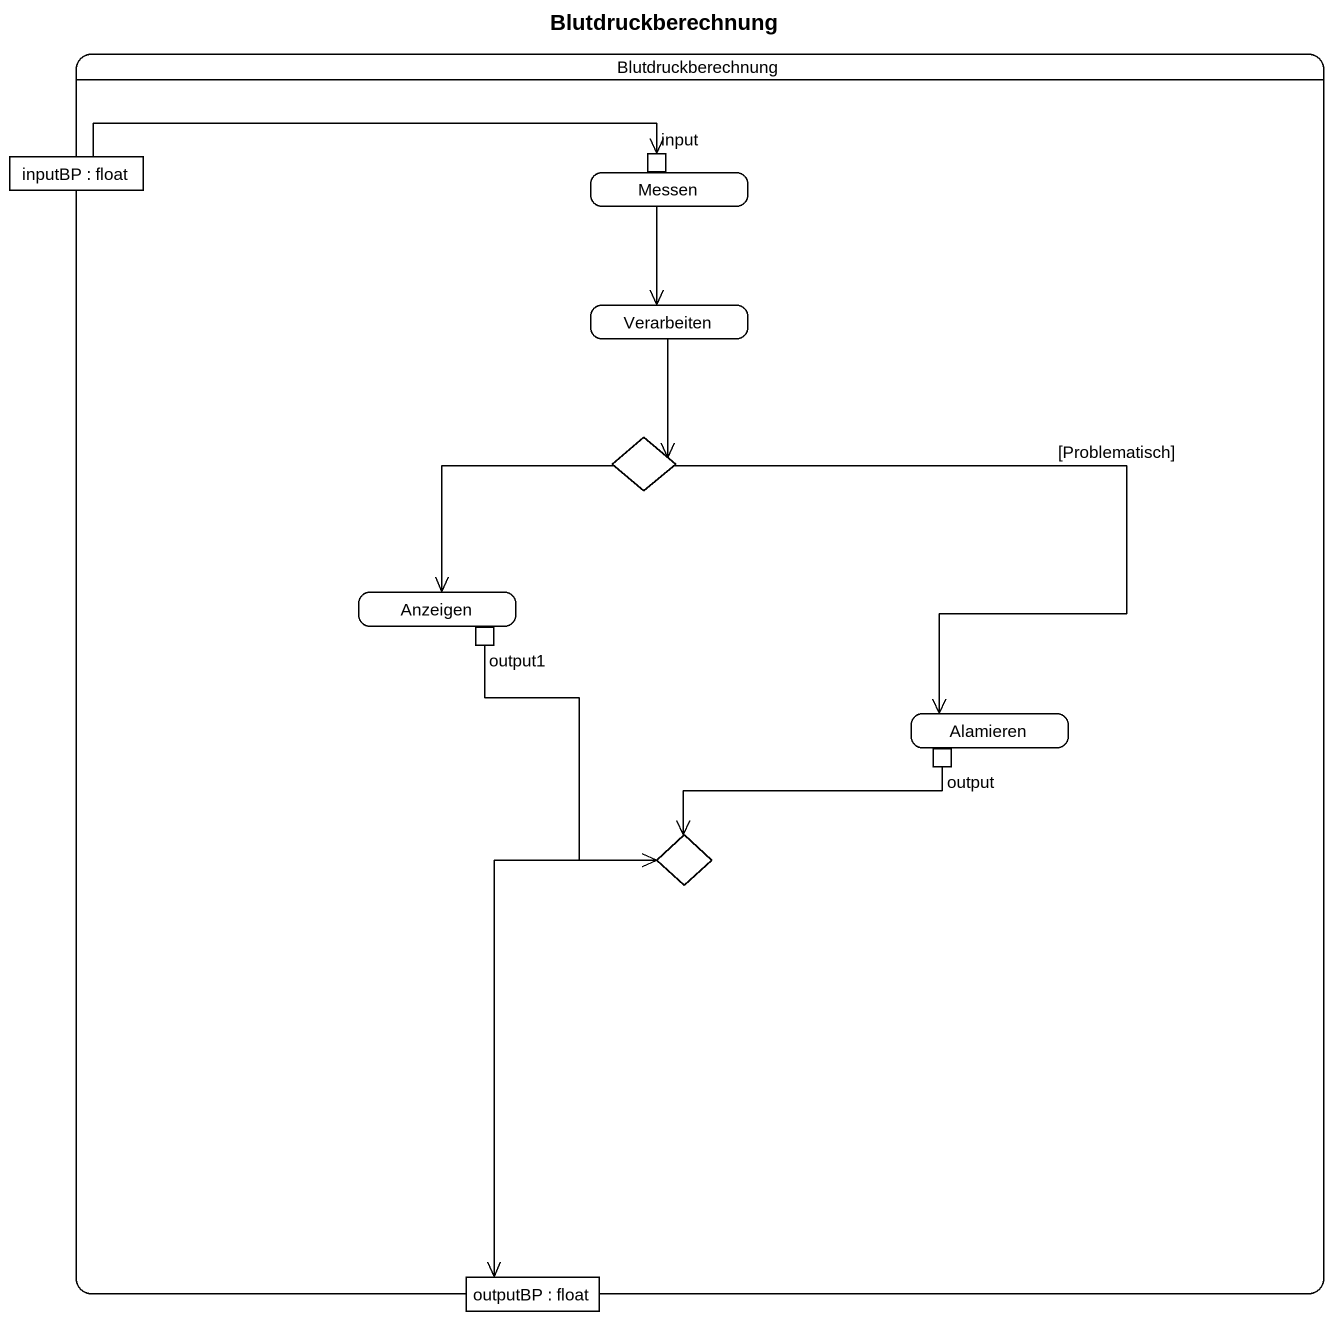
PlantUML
@startuml
title Blutdruckberechnung
hide empty description
state Blutdruckberechnung {
  state "inputBP : float" as inputBP <<object>>
  state Messen {
    state input <<inputPin>>
  }
  state Verarbeiten
  state choice1 <<choice>>
  state Anzeigen {
    state output1 <<outputPin>>
  }
  state Alamieren {
    state output <<outputPin>>
  }
  state choice2 <<choice>>
  state "outputBP : float" as outputBP <<object>>
}
inputBP -right-> input
Messen --> Verarbeiten
Verarbeiten --> choice1
choice1 --> Anzeigen
choice1 --> Alamieren : [Problematisch]
output1 --> choice2
output -left-> choice2
choice2 --> outputBP
@enduml
